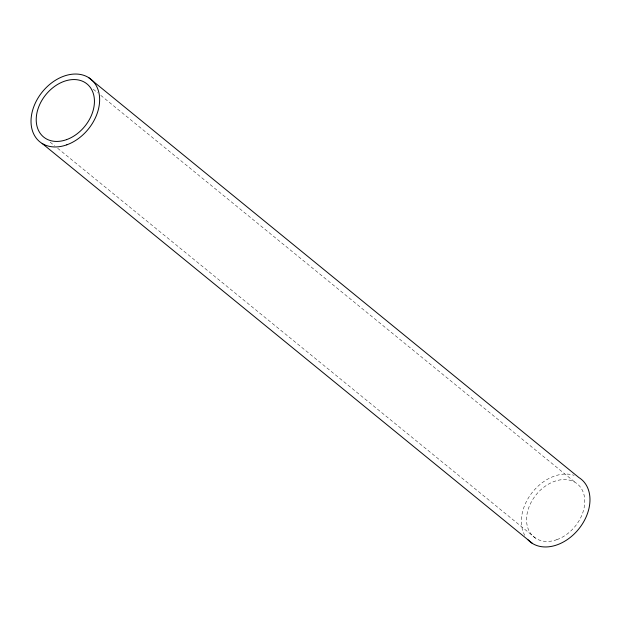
<?xml version="1.0" encoding="UTF-8"?>
<svg xmlns="http://www.w3.org/2000/svg" width="621" height="621" viewBox="0 0 621 621"><rect width="100%" height="100%" fill="white"/><g stroke="black" fill="none" stroke-linecap="round" stroke-linejoin="round"><path stroke-width="0.47" stroke-dasharray="3.1 2.33" d="M93.274 89.253L97.776 92.933M100.781 95.378L575.349 482.517M50.154 142.155L54.664 145.834M57.668 148.279L535.993 538.485M524.784 535.395A40.396 29.575 -50.8 0 1 532.865 491.669A40.396 29.575 -50.8 0 1 574.107 475.329M556.928 539.633A34.287 25.104 -50.8 0 0 580.231 486.895A34.287 25.104 -50.8 0 0 529.845 504.982A34.287 25.104 -50.8 0 0 556.928 539.633"/><path stroke-width="0.93" d="M88.516 77.532L578.857 477.533A40.396 29.575 -50.8 0 1 578.562 529.232A40.396 29.575 -50.8 0 1 527.99 539.796M42.143 143.467L532.484 543.468M66.82 144.817A40.396 29.575 -50.8 0 0 94.276 82.678A40.396 29.575 -50.8 0 0 34.9 103.994A40.396 29.575 -50.8 0 0 66.82 144.817M66.594 139.624A34.287 25.104 -50.8 0 0 89.898 86.893A34.287 25.104 -50.8 0 0 39.503 104.98A34.287 25.104 -50.8 0 0 66.594 139.624"/></g></svg>
